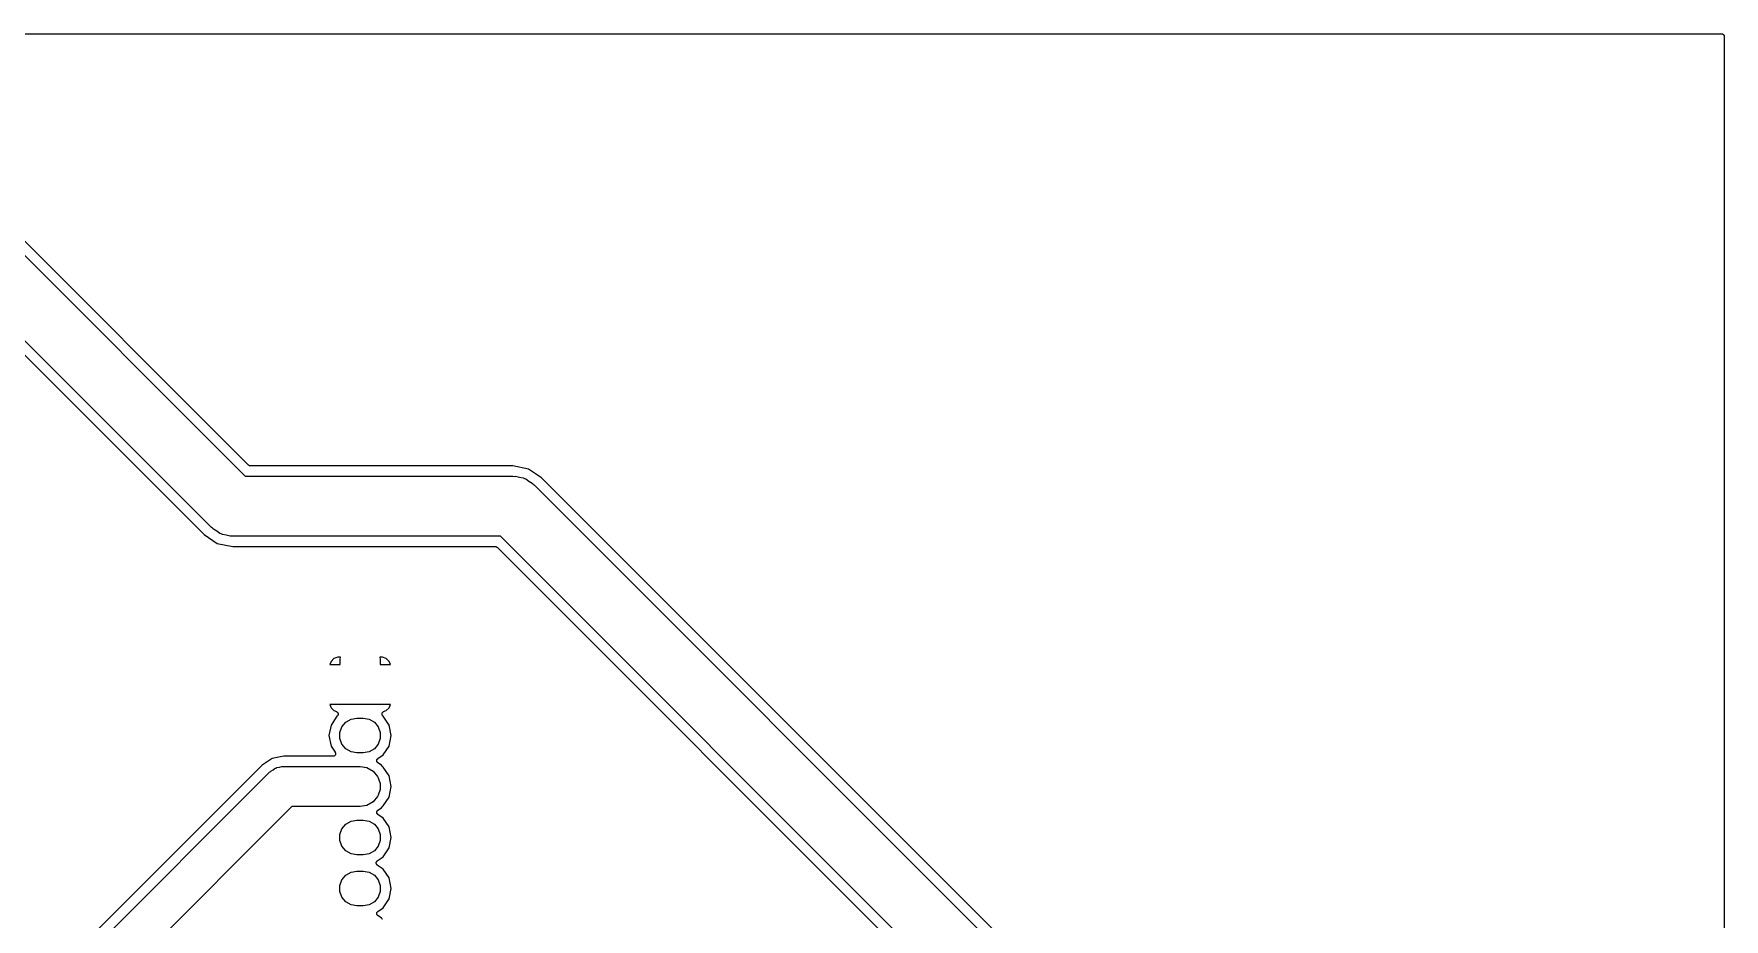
# Model space of a CAD drawing. Extents: x 21 to 222, y -147 to -29.
# Drawn here: x 137.4 to 221.7, y -72.7 to -28.5 of the extents above; entities that cross this region are included whole.
import ezdxf

# ---------------------------------------------------------------- set-up
doc = ezdxf.new("R2010")
doc.units = 0
doc.header["$MEASUREMENT"] = 0
doc.layers.add('BLACK', color=7, linetype='CONTINUOUS')

msp = doc.modelspace()

# ---------------------------------------------------------------- linework, layer by layer
at = {"layer": 'Black'}
for p, q in [((21.03, -28.523), (221.54, -28.523)), ((221.54, -28.523), (221.551, -28.5249)), ((221.551, -28.5249), (221.562, -28.5249)), ((221.562, -28.5249), (221.572, -28.5287)), ((221.572, -28.5287), (221.583, -28.5307)), ((221.583, -28.5307), (221.593, -28.5362)), ((221.593, -28.5362), (221.603, -28.54)), ((221.603, -28.54), (221.612, -28.5472)), ((221.612, -28.5472), (221.622, -28.5527)), ((221.622, -28.5527), (221.629, -28.5612)), ((221.629, -28.5612), (221.637, -28.5684)), ((221.637, -28.5684), (221.643, -28.578)), ((221.643, -28.578), (221.65, -28.5865)), ((221.65, -28.5865), (221.654, -28.5969)), ((221.654, -28.5969), (221.659, -28.6066)), ((221.659, -28.6066), (221.661, -28.6175)), ((221.661, -28.6175), (221.665, -28.6279)), ((221.665, -28.6279), (221.665, -28.6391)), ((221.665, -28.6391), (221.667, -28.65)), ((221.667, -28.65), (221.667, -146.61)), ((130.601, -33.2293), (147.941, -50.57)), ((148.115, -50.0248), (130.969, -32.879)), ((146.259, -53.1307), (128.919, -35.79)), ((128.745, -36.3352), (145.891, -53.481)), ((148.119, -50.028), (148.115, -50.0248)), ((148.123, -50.0323), (148.119, -50.028)), ((148.137, -50.0406), (148.123, -50.0323)), ((148.151, -50.0501), (148.137, -50.0406)), ((148.156, -50.0515), (148.151, -50.0501)), ((148.161, -50.0543), (148.156, -50.0515)), ((148.177, -50.0572), (148.161, -50.0543)), ((148.193, -50.0615), (148.177, -50.0572)), ((148.199, -50.061), (148.193, -50.0615)), ((148.204, -50.062), (148.199, -50.061)), ((161.277, -50.062), (148.204, -50.062)), ((162.057, -50.2171), (161.277, -50.062)), ((162.719, -50.659), (162.057, -50.2171)), ((147.941, -50.57), (161.29, -50.57)), ((161.29, -50.57), (161.355, -50.5815)), ((161.355, -50.5815), (161.421, -50.5757)), ((161.421, -50.5757), (161.61, -50.6264)), ((161.61, -50.6264), (161.803, -50.6605)), ((161.803, -50.6605), (161.86, -50.6935)), ((161.86, -50.6935), (161.924, -50.7105)), ((161.924, -50.7105), (162.084, -50.8229)), ((162.084, -50.8229), (162.254, -50.9209)), ((162.254, -50.9209), (162.297, -50.9715)), ((162.297, -50.9715), (162.351, -51.0093)), ((162.351, -51.0093), (185.846, -74.5043)), ((186.196, -74.1363), (162.719, -50.659)), ((145.891, -53.481), (146.553, -53.9229)), ((146.313, -53.1685), (146.259, -53.1307)), ((146.356, -53.2191), (146.313, -53.1685)), ((146.526, -53.3171), (146.356, -53.2191)), ((146.686, -53.4295), (146.526, -53.3171)), ((146.553, -53.9229), (147.333, -54.078)), ((146.75, -53.4465), (146.686, -53.4295)), ((146.807, -53.4795), (146.75, -53.4465)), ((147, -53.5136), (146.807, -53.4795)), ((147.189, -53.5643), (147, -53.5136)), ((147.255, -53.5585), (147.189, -53.5643)), ((147.32, -53.57), (147.255, -53.5585)), ((160.669, -53.57), (147.32, -53.57)), ((183.172, -76.0738), (160.669, -53.57)), ((147.333, -54.078), (160.406, -54.078)), ((160.406, -54.078), (160.411, -54.079)), ((160.411, -54.079), (160.417, -54.0785)), ((160.417, -54.0785), (160.433, -54.0828)), ((160.433, -54.0828), (160.449, -54.0857)), ((160.449, -54.0857), (160.454, -54.0885)), ((160.454, -54.0885), (160.459, -54.0899)), ((160.459, -54.0899), (160.473, -54.0994)), ((160.473, -54.0994), (160.487, -54.1077)), ((160.487, -54.1077), (160.491, -54.112)), ((160.491, -54.112), (160.495, -54.1152)), ((160.495, -54.1152), (182.633, -76.2529)), ((152.223, -59.8086), (152.161, -59.96)), ((152.366, -59.6657), (152.223, -59.8086)), ((152.553, -59.5884), (152.366, -59.6657)), ((152.688, -59.5884), (152.553, -59.5884)), ((152.67, -59.69), (152.688, -59.5884)), ((152.67, -59.96), (152.67, -59.69)), ((154.652, -59.5884), (154.67, -59.69)), ((154.787, -59.5884), (154.652, -59.5884)), ((154.67, -59.69), (154.67, -59.96)), ((154.974, -59.6657), (154.787, -59.5884)), ((155.117, -59.8086), (154.974, -59.6657)), ((155.179, -59.96), (155.117, -59.8086)), ((152.161, -59.96), (152.67, -59.96)), ((154.67, -59.96), (155.179, -59.96)), ((153.67, -61.96), (152.161, -61.96)), ((152.161, -61.96), (152.223, -62.1114)), ((152.223, -62.1114), (152.366, -62.2543)), ((152.366, -62.2543), (152.496, -62.3082)), ((152.496, -62.3082), (152.5, -62.3104)), ((152.5, -62.3104), (152.504, -62.3116)), ((152.504, -62.3116), (152.518, -62.3222)), ((152.518, -62.3222), (152.534, -62.3319)), ((152.534, -62.3319), (152.536, -62.3352)), ((152.536, -62.3352), (152.54, -62.3377)), ((152.54, -62.3377), (152.55, -62.3526)), ((152.55, -62.3526), (152.56, -62.3669)), ((155.179, -61.96), (153.67, -61.96)), ((154.78, -62.3669), (154.791, -62.3526)), ((154.791, -62.3526), (154.8, -62.3377)), ((154.8, -62.3377), (154.804, -62.3352)), ((154.804, -62.3352), (154.806, -62.3319)), ((154.806, -62.3319), (154.822, -62.3222)), ((154.822, -62.3222), (154.836, -62.3116)), ((154.836, -62.3116), (154.84, -62.3104)), ((154.84, -62.3104), (154.844, -62.3082)), ((154.844, -62.3082), (154.974, -62.2543)), ((154.974, -62.2543), (155.117, -62.1114)), ((155.117, -62.1114), (155.179, -61.96)), ((152.22, -62.9761), (152.116, -63.5)), ((152.517, -62.5319), (152.22, -62.9761)), ((152.518, -62.5311), (152.517, -62.5319)), ((152.521, -62.5282), (152.518, -62.5311)), ((152.525, -62.5263), (152.521, -62.5282)), ((152.537, -62.513), (152.525, -62.5263)), ((152.55, -62.5006), (152.537, -62.513)), ((152.552, -62.4968), (152.55, -62.5006)), ((152.555, -62.4937), (152.552, -62.4968)), ((152.562, -62.4771), (152.555, -62.4937)), ((152.56, -62.3669), (152.562, -62.3709)), ((152.562, -62.3709), (152.564, -62.3744)), ((152.57, -62.461), (152.562, -62.4771)), ((152.564, -62.3744), (152.568, -62.3918)), ((152.568, -62.3918), (152.574, -62.4089)), ((152.572, -62.453), (152.57, -62.4569)), ((152.57, -62.4569), (152.57, -62.461)), ((152.573, -62.435), (152.572, -62.453)), ((152.575, -62.4172), (152.573, -62.435)), ((152.574, -62.4089), (152.574, -62.4131)), ((152.574, -62.4131), (152.575, -62.4172)), ((152.663, -63.35), (152.766, -63.0682)), ((152.766, -63.0682), (152.959, -62.8384)), ((152.959, -62.8384), (153.218, -62.6885)), ((153.218, -62.6885), (153.514, -62.6364)), ((153.514, -62.6364), (153.826, -62.6364)), ((153.826, -62.6364), (154.122, -62.6885)), ((154.122, -62.6885), (154.381, -62.8384)), ((154.381, -62.8384), (154.574, -63.0682)), ((154.574, -63.0682), (154.677, -63.35)), ((154.765, -62.4172), (154.766, -62.4131)), ((154.767, -62.435), (154.765, -62.4172)), ((154.766, -62.4089), (154.772, -62.3918)), ((154.766, -62.4131), (154.766, -62.4089)), ((154.768, -62.453), (154.767, -62.435)), ((154.77, -62.4569), (154.768, -62.453)), ((154.77, -62.461), (154.77, -62.4569)), ((154.778, -62.4771), (154.77, -62.461)), ((154.772, -62.3918), (154.776, -62.3744)), ((154.776, -62.3744), (154.778, -62.3709)), ((154.778, -62.3709), (154.78, -62.3669)), ((154.785, -62.4937), (154.778, -62.4771)), ((154.788, -62.4968), (154.785, -62.4937)), ((154.79, -62.5006), (154.788, -62.4968)), ((154.803, -62.513), (154.79, -62.5006)), ((154.815, -62.5263), (154.803, -62.513)), ((154.819, -62.5282), (154.815, -62.5263)), ((154.822, -62.5311), (154.819, -62.5282)), ((154.823, -62.5319), (154.822, -62.5311)), ((155.12, -62.9761), (154.823, -62.5319)), ((155.224, -63.5), (155.12, -62.9761)), ((152.116, -63.5), (152.22, -64.0239)), ((152.22, -64.0239), (152.428, -64.3344)), ((152.663, -63.65), (152.663, -63.35)), ((152.766, -63.9318), (152.663, -63.65)), ((152.959, -64.1616), (152.766, -63.9318)), ((154.574, -63.9318), (154.381, -64.1616)), ((154.677, -63.65), (154.574, -63.9318)), ((154.677, -63.35), (154.677, -63.65)), ((154.823, -64.4681), (155.12, -64.0239)), ((155.12, -64.0239), (155.224, -63.5)), ((149.284, -64.6491), (148.785, -64.9825)), ((149.873, -64.532), (149.284, -64.6491)), ((152.322, -64.532), (149.873, -64.532)), ((152.326, -64.5313), (152.322, -64.532)), ((152.331, -64.5317), (152.326, -64.5313)), ((152.348, -64.5275), (152.331, -64.5317)), ((152.366, -64.5243), (152.348, -64.5275)), ((152.369, -64.5222), (152.366, -64.5243)), ((152.373, -64.5212), (152.369, -64.5222)), ((152.388, -64.5113), (152.373, -64.5212)), ((152.404, -64.5023), (152.388, -64.5113)), ((152.407, -64.4991), (152.404, -64.5023)), ((152.41, -64.4967), (152.407, -64.4991)), ((152.421, -64.4823), (152.41, -64.4967)), ((152.432, -64.4685), (152.421, -64.4823)), ((152.428, -64.3344), (152.43, -64.3383)), ((152.43, -64.3383), (152.432, -64.3415)), ((152.432, -64.3415), (152.438, -64.3584)), ((152.434, -64.4646), (152.432, -64.4685)), ((152.436, -64.4612), (152.434, -64.4646)), ((152.441, -64.4439), (152.436, -64.4612)), ((152.438, -64.3584), (152.446, -64.3748)), ((152.447, -64.4271), (152.441, -64.4439)), ((152.446, -64.3748), (152.446, -64.379)), ((152.446, -64.379), (152.447, -64.3829)), ((152.447, -64.3829), (152.447, -64.4009)), ((152.447, -64.4009), (152.448, -64.4188)), ((152.448, -64.4188), (152.447, -64.4229)), ((152.447, -64.4229), (152.447, -64.4271)), ((153.218, -64.3115), (152.959, -64.1616)), ((153.514, -64.3636), (153.218, -64.3115)), ((153.826, -64.3636), (153.514, -64.3636)), ((154.122, -64.3115), (153.826, -64.3636)), ((154.381, -64.1616), (154.122, -64.3115)), ((154.501, -64.743), (154.504, -64.7295)), ((154.502, -64.7513), (154.501, -64.743)), ((154.501, -64.7596), (154.502, -64.7513)), ((154.504, -64.773), (154.501, -64.7596)), ((154.504, -64.7295), (154.506, -64.7157)), ((154.506, -64.7868), (154.504, -64.773)), ((154.506, -64.7157), (154.509, -64.7082)), ((154.509, -64.7943), (154.506, -64.7868)), ((154.509, -64.7082), (154.511, -64.7001)), ((154.511, -64.8024), (154.509, -64.7943)), ((154.511, -64.7001), (154.519, -64.6886)), ((154.519, -64.8139), (154.511, -64.8024)), ((154.519, -64.6886), (154.525, -64.6762)), ((154.525, -64.8264), (154.519, -64.8139)), ((154.525, -64.6762), (154.531, -64.6704)), ((154.531, -64.8321), (154.525, -64.8264)), ((154.531, -64.6704), (154.536, -64.6635)), ((154.536, -64.8391), (154.531, -64.8321)), ((154.536, -64.6635), (154.547, -64.6553)), ((154.547, -64.8473), (154.536, -64.8391)), ((154.547, -64.6553), (154.557, -64.6457)), ((154.557, -64.8569), (154.547, -64.8473)), ((154.557, -64.6457), (154.823, -64.4681)), ((154.735, -64.9754), (154.557, -64.8569)), ((148.785, -64.9825), (139.913, -73.8548)), ((140.263, -74.2229), (149.153, -65.3329)), ((149.153, -65.3329), (149.189, -65.3077)), ((149.189, -65.3077), (149.217, -65.274)), ((149.217, -65.274), (149.33, -65.2086)), ((149.33, -65.2086), (149.437, -65.1337)), ((149.437, -65.1337), (149.48, -65.1223)), ((149.48, -65.1223), (149.518, -65.1003)), ((149.518, -65.1003), (149.647, -65.0776)), ((149.647, -65.0776), (149.773, -65.0438)), ((149.773, -65.0438), (149.817, -65.0476)), ((149.817, -65.0476), (149.86, -65.04)), ((149.86, -65.04), (153.67, -65.04)), ((153.67, -65.04), (154.012, -65.1003)), ((154.012, -65.1003), (154.313, -65.274)), ((154.313, -65.274), (154.536, -65.54)), ((154.536, -65.54), (154.551, -65.5801)), ((154.551, -65.5801), (154.574, -65.6082)), ((154.574, -65.6082), (154.677, -65.89)), ((154.766, -65.0221), (154.735, -64.9754)), ((154.768, -65.0241), (154.766, -65.0221)), ((154.769, -65.0266), (154.768, -65.0241)), ((154.783, -65.04), (154.769, -65.0266)), ((154.796, -65.054), (154.783, -65.04)), ((154.799, -65.0552), (154.796, -65.054)), ((154.801, -65.0571), (154.799, -65.0552)), ((154.823, -65.0719), (154.801, -65.0571)), ((155.12, -65.5161), (154.823, -65.0719)), ((155.224, -66.04), (155.12, -65.5161)), ((154.536, -66.54), (154.313, -66.806)), ((154.551, -66.4999), (154.536, -66.54)), ((154.574, -66.4718), (154.551, -66.4999)), ((154.677, -66.19), (154.574, -66.4718)), ((154.677, -65.89), (154.677, -66.19)), ((154.823, -67.0081), (155.12, -66.5639)), ((155.12, -66.5639), (155.224, -66.04)), ((150.274, -67.04), (141.97, -75.3442)), ((153.67, -67.04), (150.274, -67.04)), ((154.012, -66.9797), (153.67, -67.04)), ((154.313, -66.806), (154.012, -66.9797)), ((154.501, -67.3204), (154.504, -67.307)), ((154.502, -67.3287), (154.501, -67.3204)), ((154.501, -67.337), (154.502, -67.3287)), ((154.504, -67.3505), (154.501, -67.337)), ((154.504, -67.307), (154.506, -67.2932)), ((154.506, -67.3643), (154.504, -67.3505)), ((154.506, -67.2932), (154.509, -67.2857)), ((154.509, -67.3718), (154.506, -67.3643)), ((154.509, -67.2857), (154.511, -67.2776)), ((154.511, -67.3799), (154.509, -67.3718)), ((154.511, -67.2776), (154.519, -67.2661)), ((154.519, -67.3914), (154.511, -67.3799)), ((154.519, -67.2661), (154.525, -67.2536)), ((154.525, -67.4038), (154.519, -67.3914)), ((154.525, -67.2536), (154.531, -67.2479)), ((154.531, -67.4096), (154.525, -67.4038)), ((154.531, -67.2479), (154.536, -67.2409)), ((154.536, -67.4165), (154.531, -67.4096)), ((154.536, -67.2409), (154.547, -67.2327)), ((154.547, -67.2327), (154.557, -67.2231)), ((154.557, -67.2231), (154.735, -67.1046)), ((154.735, -67.1046), (154.766, -67.0579)), ((154.766, -67.0579), (154.768, -67.0559)), ((154.768, -67.0559), (154.769, -67.0534)), ((154.769, -67.0534), (154.783, -67.04)), ((154.783, -67.04), (154.796, -67.026)), ((154.796, -67.026), (154.799, -67.0248)), ((154.799, -67.0248), (154.801, -67.0229)), ((154.801, -67.0229), (154.823, -67.0081)), ((152.663, -68.43), (152.766, -68.1482)), ((152.766, -68.1482), (152.959, -67.9184)), ((152.959, -67.9184), (153.218, -67.7685)), ((153.218, -67.7685), (153.514, -67.7164)), ((153.514, -67.7164), (153.826, -67.7164)), ((153.826, -67.7164), (154.122, -67.7685)), ((154.122, -67.7685), (154.381, -67.9184)), ((154.381, -67.9184), (154.574, -68.1482)), ((154.547, -67.4247), (154.536, -67.4165)), ((154.557, -67.4343), (154.547, -67.4247)), ((154.823, -67.6119), (154.557, -67.4343)), ((154.574, -68.1482), (154.677, -68.43)), ((155.12, -68.0561), (154.823, -67.6119)), ((155.224, -68.58), (155.12, -68.0561)), ((152.663, -68.73), (152.663, -68.43)), ((152.766, -69.0118), (152.663, -68.73)), ((152.959, -69.2416), (152.766, -69.0118)), ((154.574, -69.0118), (154.381, -69.2416)), ((154.677, -68.73), (154.574, -69.0118)), ((154.677, -68.43), (154.677, -68.73)), ((155.12, -69.1039), (155.224, -68.58)), ((153.218, -69.3915), (152.959, -69.2416)), ((153.514, -69.4436), (153.218, -69.3915)), ((153.826, -69.4436), (153.514, -69.4436)), ((154.122, -69.3915), (153.826, -69.4436)), ((154.381, -69.2416), (154.122, -69.3915)), ((154.473, -69.8417), (154.476, -69.8282)), ((154.474, -69.85), (154.473, -69.8417)), ((154.473, -69.8583), (154.474, -69.85)), ((154.476, -69.8718), (154.473, -69.8583)), ((154.476, -69.8282), (154.478, -69.8145)), ((154.478, -69.8855), (154.476, -69.8718)), ((154.478, -69.8145), (154.481, -69.807)), ((154.481, -69.893), (154.478, -69.8855)), ((154.481, -69.807), (154.483, -69.7989)), ((154.483, -69.9011), (154.481, -69.893)), ((154.483, -69.7989), (154.491, -69.7873)), ((154.491, -69.9127), (154.483, -69.9011)), ((154.491, -69.7873), (154.497, -69.7749)), ((154.497, -69.9251), (154.491, -69.9127)), ((154.497, -69.7749), (154.503, -69.7691)), ((154.503, -69.9309), (154.497, -69.9251)), ((154.503, -69.7691), (154.508, -69.7622)), ((154.508, -69.9378), (154.503, -69.9309)), ((154.508, -69.7622), (154.519, -69.754)), ((154.519, -69.754), (154.529, -69.7444)), ((154.529, -69.7444), (154.823, -69.5481)), ((154.823, -69.5481), (155.12, -69.1039)), ((152.663, -70.97), (152.766, -70.6882)), ((152.766, -70.6882), (152.959, -70.4584)), ((152.959, -70.4584), (153.218, -70.3085)), ((153.218, -70.3085), (153.514, -70.2564)), ((153.514, -70.2564), (153.826, -70.2564)), ((153.826, -70.2564), (154.122, -70.3085)), ((154.122, -70.3085), (154.381, -70.4584)), ((154.381, -70.4584), (154.574, -70.6882)), ((154.519, -69.946), (154.508, -69.9378)), ((154.529, -69.9556), (154.519, -69.946)), ((154.823, -70.1519), (154.529, -69.9556)), ((154.574, -70.6882), (154.677, -70.97)), ((155.12, -70.5961), (154.823, -70.1519)), ((155.224, -71.12), (155.12, -70.5961)), ((152.663, -71.27), (152.663, -70.97)), ((152.766, -71.5518), (152.663, -71.27)), ((152.959, -71.7816), (152.766, -71.5518)), ((154.574, -71.5518), (154.381, -71.7816)), ((154.677, -71.27), (154.574, -71.5518)), ((154.677, -70.97), (154.677, -71.27)), ((155.12, -71.6439), (155.224, -71.12)), ((153.218, -71.9315), (152.959, -71.7816)), ((153.514, -71.9836), (153.218, -71.9315)), ((153.826, -71.9836), (153.514, -71.9836)), ((154.122, -71.9315), (153.826, -71.9836)), ((154.381, -71.7816), (154.122, -71.9315)), ((154.501, -72.363), (154.504, -72.3495)), ((154.502, -72.3713), (154.501, -72.363)), ((154.501, -72.3796), (154.502, -72.3713)), ((154.504, -72.393), (154.501, -72.3796)), ((154.504, -72.3495), (154.506, -72.3357)), ((154.506, -72.4068), (154.504, -72.393)), ((154.506, -72.3357), (154.509, -72.3282)), ((154.509, -72.4143), (154.506, -72.4068)), ((154.509, -72.3282), (154.511, -72.3201)), ((154.511, -72.4224), (154.509, -72.4143)), ((154.511, -72.3201), (154.519, -72.3086)), ((154.519, -72.4339), (154.511, -72.4224)), ((154.519, -72.3086), (154.525, -72.2962)), ((154.525, -72.4464), (154.519, -72.4339)), ((154.525, -72.2962), (154.531, -72.2904)), ((154.531, -72.4521), (154.525, -72.4464)), ((154.531, -72.2904), (154.536, -72.2835)), ((154.536, -72.4591), (154.531, -72.4521)), ((154.536, -72.2835), (154.547, -72.2753)), ((154.547, -72.4673), (154.536, -72.4591)), ((154.547, -72.2753), (154.557, -72.2657)), ((154.557, -72.2657), (154.823, -72.0881)), ((154.823, -72.0881), (155.12, -71.6439)), ((154.557, -72.4769), (154.547, -72.4673)), ((154.735, -72.5954), (154.557, -72.4769)), ((154.766, -72.6421), (154.735, -72.5954)), ((154.768, -72.6441), (154.766, -72.6421)), ((154.769, -72.6466), (154.768, -72.6441)), ((154.783, -72.66), (154.769, -72.6466))]:
    msp.add_line(p, q, dxfattribs=at)

doc.saveas('drawing.dxf')
